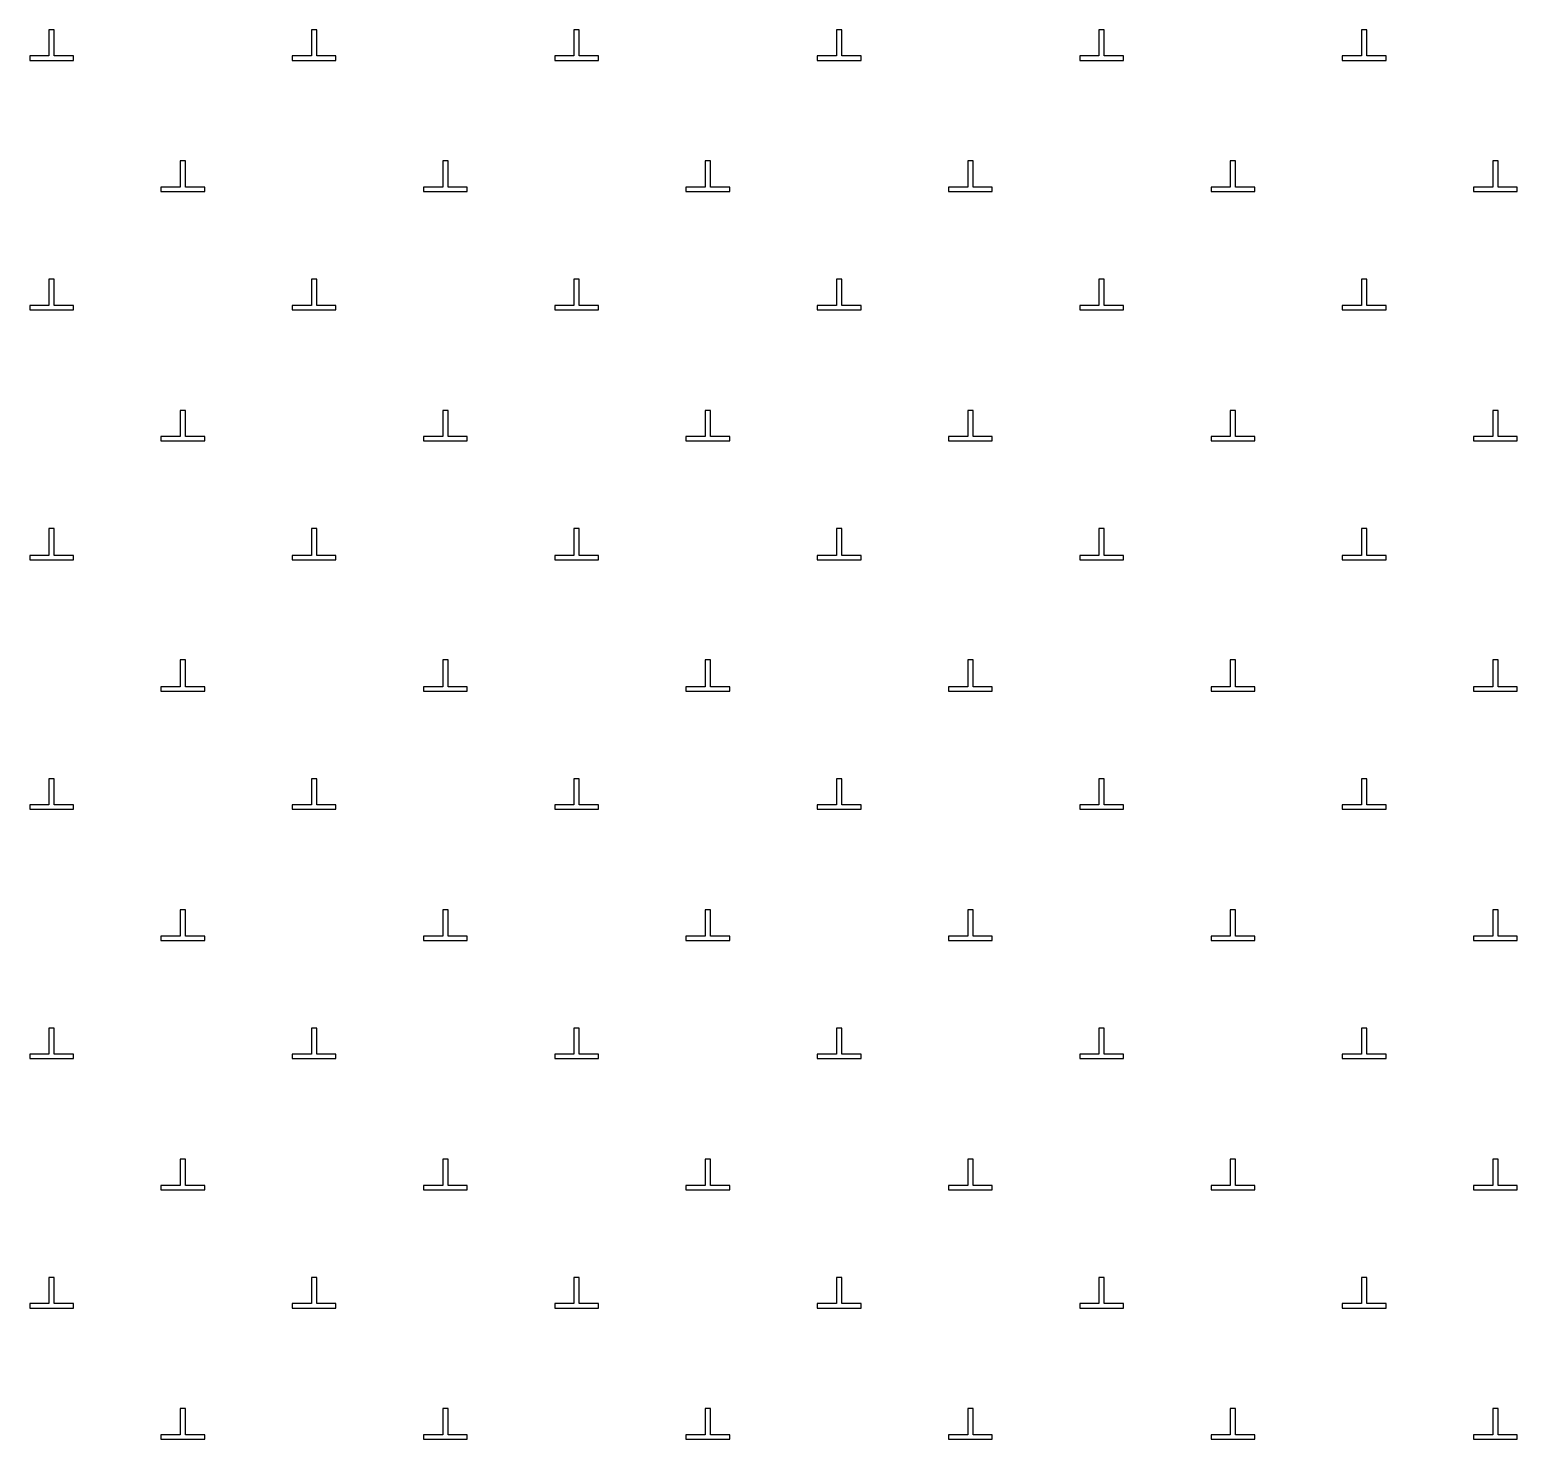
# Model space of a CAD drawing. Extents: x 550890 to 551618, y 1839259 to 1840146.
# Drawn here: x 551381.14 to 551398.14, y 1840005.78 to 1840021.89 of the extents above; entities that cross this region are included whole.
import ezdxf

# ---------------------------------------------------------------- set-up
doc = ezdxf.new("R2010")
doc.units = 0
doc.layers.add('Level 19', color=7, linetype='Continuous')

msp = doc.modelspace()

# ---------------------------------------------------------------- linework, layer by layer
at = {"layer": 'Level 19'}
for p, q in [((551381.42, 1840021.89), (551381.36, 1840021.89)), ((551381.36, 1840021.89), (551381.36, 1840021.59)), ((551381.42, 1840021.59), (551381.42, 1840021.89)), ((551384.42, 1840021.89), (551384.36, 1840021.89)), ((551384.36, 1840021.89), (551384.36, 1840021.59)), ((551384.42, 1840021.59), (551384.42, 1840021.89)), ((551387.42, 1840021.89), (551387.36, 1840021.89)), ((551387.36, 1840021.89), (551387.36, 1840021.59)), ((551387.42, 1840021.59), (551387.42, 1840021.89)), ((551390.42, 1840021.89), (551390.36, 1840021.89)), ((551390.36, 1840021.89), (551390.36, 1840021.59)), ((551390.42, 1840021.59), (551390.42, 1840021.89)), ((551393.42, 1840021.89), (551393.36, 1840021.89)), ((551393.36, 1840021.89), (551393.36, 1840021.59)), ((551393.42, 1840021.59), (551393.42, 1840021.89)), ((551396.42, 1840021.89), (551396.36, 1840021.89)), ((551396.36, 1840021.89), (551396.36, 1840021.59)), ((551396.42, 1840021.59), (551396.42, 1840021.89)), ((551381.36, 1840021.59), (551381.14, 1840021.59)), ((551381.14, 1840021.59), (551381.14, 1840021.54)), ((551381.14, 1840021.54), (551381.64, 1840021.54)), ((551381.64, 1840021.59), (551381.42, 1840021.59)), ((551381.64, 1840021.54), (551381.64, 1840021.59)), ((551384.36, 1840021.59), (551384.14, 1840021.59)), ((551384.14, 1840021.59), (551384.14, 1840021.54)), ((551384.14, 1840021.54), (551384.64, 1840021.54)), ((551384.64, 1840021.59), (551384.42, 1840021.59)), ((551384.64, 1840021.54), (551384.64, 1840021.59)), ((551387.36, 1840021.59), (551387.14, 1840021.59)), ((551387.14, 1840021.59), (551387.14, 1840021.54)), ((551387.14, 1840021.54), (551387.64, 1840021.54)), ((551387.64, 1840021.59), (551387.42, 1840021.59)), ((551387.64, 1840021.54), (551387.64, 1840021.59)), ((551390.36, 1840021.59), (551390.14, 1840021.59)), ((551390.14, 1840021.59), (551390.14, 1840021.54)), ((551390.14, 1840021.54), (551390.64, 1840021.54)), ((551390.64, 1840021.59), (551390.42, 1840021.59)), ((551390.64, 1840021.54), (551390.64, 1840021.59)), ((551393.36, 1840021.59), (551393.14, 1840021.59)), ((551393.14, 1840021.59), (551393.14, 1840021.54)), ((551393.14, 1840021.54), (551393.64, 1840021.54)), ((551393.64, 1840021.59), (551393.42, 1840021.59)), ((551393.64, 1840021.54), (551393.64, 1840021.59)), ((551396.36, 1840021.59), (551396.14, 1840021.59)), ((551396.14, 1840021.59), (551396.14, 1840021.54)), ((551396.14, 1840021.54), (551396.64, 1840021.54)), ((551396.64, 1840021.59), (551396.42, 1840021.59)), ((551396.64, 1840021.54), (551396.64, 1840021.59)), ((551382.92, 1840020.39), (551382.86, 1840020.39)), ((551382.86, 1840020.39), (551382.86, 1840020.09)), ((551382.92, 1840020.09), (551382.92, 1840020.39)), ((551385.92, 1840020.39), (551385.86, 1840020.39)), ((551385.86, 1840020.39), (551385.86, 1840020.09)), ((551385.92, 1840020.09), (551385.92, 1840020.39)), ((551388.92, 1840020.39), (551388.86, 1840020.39)), ((551388.86, 1840020.39), (551388.86, 1840020.09)), ((551388.92, 1840020.09), (551388.92, 1840020.39)), ((551391.92, 1840020.39), (551391.86, 1840020.39)), ((551391.86, 1840020.39), (551391.86, 1840020.09)), ((551391.92, 1840020.09), (551391.92, 1840020.39)), ((551394.92, 1840020.39), (551394.86, 1840020.39)), ((551394.86, 1840020.39), (551394.86, 1840020.09)), ((551394.92, 1840020.09), (551394.92, 1840020.39)), ((551397.92, 1840020.39), (551397.86, 1840020.39)), ((551397.86, 1840020.39), (551397.86, 1840020.09)), ((551397.92, 1840020.09), (551397.92, 1840020.39)), ((551382.86, 1840020.09), (551382.64, 1840020.09)), ((551382.64, 1840020.09), (551382.64, 1840020.04)), ((551382.64, 1840020.04), (551383.14, 1840020.04)), ((551383.14, 1840020.09), (551382.92, 1840020.09)), ((551383.14, 1840020.04), (551383.14, 1840020.09)), ((551385.86, 1840020.09), (551385.64, 1840020.09)), ((551385.64, 1840020.09), (551385.64, 1840020.04)), ((551385.64, 1840020.04), (551386.14, 1840020.04)), ((551386.14, 1840020.09), (551385.92, 1840020.09)), ((551386.14, 1840020.04), (551386.14, 1840020.09)), ((551388.86, 1840020.09), (551388.64, 1840020.09)), ((551388.64, 1840020.09), (551388.64, 1840020.04)), ((551388.64, 1840020.04), (551389.14, 1840020.04)), ((551389.14, 1840020.09), (551388.92, 1840020.09)), ((551389.14, 1840020.04), (551389.14, 1840020.09)), ((551391.86, 1840020.09), (551391.64, 1840020.09)), ((551391.64, 1840020.09), (551391.64, 1840020.04)), ((551391.64, 1840020.04), (551392.14, 1840020.04)), ((551392.14, 1840020.09), (551391.92, 1840020.09)), ((551392.14, 1840020.04), (551392.14, 1840020.09)), ((551394.86, 1840020.09), (551394.64, 1840020.09)), ((551394.64, 1840020.09), (551394.64, 1840020.04)), ((551394.64, 1840020.04), (551395.14, 1840020.04)), ((551395.14, 1840020.09), (551394.92, 1840020.09)), ((551395.14, 1840020.04), (551395.14, 1840020.09)), ((551397.86, 1840020.09), (551397.64, 1840020.09)), ((551397.64, 1840020.09), (551397.64, 1840020.04)), ((551397.64, 1840020.04), (551398.14, 1840020.04)), ((551398.14, 1840020.09), (551397.92, 1840020.09)), ((551398.14, 1840020.04), (551398.14, 1840020.09)), ((551381.42, 1840019.04), (551381.36, 1840019.04)), ((551381.36, 1840019.04), (551381.36, 1840018.74)), ((551381.42, 1840018.74), (551381.42, 1840019.04)), ((551384.42, 1840019.04), (551384.36, 1840019.04)), ((551384.36, 1840019.04), (551384.36, 1840018.74)), ((551384.42, 1840018.74), (551384.42, 1840019.04)), ((551387.42, 1840019.04), (551387.36, 1840019.04)), ((551387.36, 1840019.04), (551387.36, 1840018.74)), ((551387.42, 1840018.74), (551387.42, 1840019.04)), ((551390.42, 1840019.04), (551390.36, 1840019.04)), ((551390.36, 1840019.04), (551390.36, 1840018.74)), ((551390.42, 1840018.74), (551390.42, 1840019.04)), ((551393.42, 1840019.04), (551393.36, 1840019.04)), ((551393.36, 1840019.04), (551393.36, 1840018.74)), ((551393.42, 1840018.74), (551393.42, 1840019.04)), ((551396.42, 1840019.04), (551396.36, 1840019.04)), ((551396.36, 1840019.04), (551396.36, 1840018.74)), ((551396.42, 1840018.74), (551396.42, 1840019.04)), ((551381.36, 1840018.74), (551381.14, 1840018.74)), ((551381.14, 1840018.74), (551381.14, 1840018.69)), ((551381.14, 1840018.69), (551381.64, 1840018.69)), ((551381.64, 1840018.74), (551381.42, 1840018.74)), ((551381.64, 1840018.69), (551381.64, 1840018.74)), ((551384.36, 1840018.74), (551384.14, 1840018.74)), ((551384.14, 1840018.74), (551384.14, 1840018.69)), ((551384.14, 1840018.69), (551384.64, 1840018.69)), ((551384.64, 1840018.74), (551384.42, 1840018.74)), ((551384.64, 1840018.69), (551384.64, 1840018.74)), ((551387.36, 1840018.74), (551387.14, 1840018.74)), ((551387.14, 1840018.74), (551387.14, 1840018.69)), ((551387.14, 1840018.69), (551387.64, 1840018.69)), ((551387.64, 1840018.74), (551387.42, 1840018.74)), ((551387.64, 1840018.69), (551387.64, 1840018.74)), ((551390.36, 1840018.74), (551390.14, 1840018.74)), ((551390.14, 1840018.74), (551390.14, 1840018.69)), ((551390.14, 1840018.69), (551390.64, 1840018.69)), ((551390.64, 1840018.74), (551390.42, 1840018.74)), ((551390.64, 1840018.69), (551390.64, 1840018.74)), ((551393.36, 1840018.74), (551393.14, 1840018.74)), ((551393.14, 1840018.74), (551393.14, 1840018.69)), ((551393.14, 1840018.69), (551393.64, 1840018.69)), ((551393.64, 1840018.74), (551393.42, 1840018.74)), ((551393.64, 1840018.69), (551393.64, 1840018.74)), ((551396.36, 1840018.74), (551396.14, 1840018.74)), ((551396.14, 1840018.74), (551396.14, 1840018.69)), ((551396.14, 1840018.69), (551396.64, 1840018.69)), ((551396.64, 1840018.74), (551396.42, 1840018.74)), ((551396.64, 1840018.69), (551396.64, 1840018.74)), ((551382.92, 1840017.54), (551382.86, 1840017.54)), ((551382.86, 1840017.54), (551382.86, 1840017.24)), ((551382.92, 1840017.24), (551382.92, 1840017.54)), ((551385.92, 1840017.54), (551385.86, 1840017.54)), ((551385.86, 1840017.54), (551385.86, 1840017.24)), ((551385.92, 1840017.24), (551385.92, 1840017.54)), ((551388.92, 1840017.54), (551388.86, 1840017.54)), ((551388.86, 1840017.54), (551388.86, 1840017.24)), ((551388.92, 1840017.24), (551388.92, 1840017.54)), ((551391.92, 1840017.54), (551391.86, 1840017.54)), ((551391.86, 1840017.54), (551391.86, 1840017.24)), ((551391.92, 1840017.24), (551391.92, 1840017.54)), ((551394.92, 1840017.54), (551394.86, 1840017.54)), ((551394.86, 1840017.54), (551394.86, 1840017.24)), ((551394.92, 1840017.24), (551394.92, 1840017.54)), ((551397.92, 1840017.54), (551397.86, 1840017.54)), ((551397.86, 1840017.54), (551397.86, 1840017.24)), ((551397.92, 1840017.24), (551397.92, 1840017.54)), ((551382.86, 1840017.24), (551382.64, 1840017.24)), ((551382.64, 1840017.24), (551382.64, 1840017.19)), ((551382.64, 1840017.19), (551383.14, 1840017.19)), ((551383.14, 1840017.24), (551382.92, 1840017.24)), ((551383.14, 1840017.19), (551383.14, 1840017.24)), ((551385.86, 1840017.24), (551385.64, 1840017.24)), ((551385.64, 1840017.24), (551385.64, 1840017.19)), ((551385.64, 1840017.19), (551386.14, 1840017.19)), ((551386.14, 1840017.24), (551385.92, 1840017.24)), ((551386.14, 1840017.19), (551386.14, 1840017.24)), ((551388.86, 1840017.24), (551388.64, 1840017.24)), ((551388.64, 1840017.24), (551388.64, 1840017.19)), ((551388.64, 1840017.19), (551389.14, 1840017.19)), ((551389.14, 1840017.24), (551388.92, 1840017.24)), ((551389.14, 1840017.19), (551389.14, 1840017.24)), ((551391.86, 1840017.24), (551391.64, 1840017.24)), ((551391.64, 1840017.24), (551391.64, 1840017.19)), ((551391.64, 1840017.19), (551392.14, 1840017.19)), ((551392.14, 1840017.24), (551391.92, 1840017.24)), ((551392.14, 1840017.19), (551392.14, 1840017.24)), ((551394.86, 1840017.24), (551394.64, 1840017.24)), ((551394.64, 1840017.24), (551394.64, 1840017.19)), ((551394.64, 1840017.19), (551395.14, 1840017.19)), ((551395.14, 1840017.24), (551394.92, 1840017.24)), ((551395.14, 1840017.19), (551395.14, 1840017.24)), ((551397.86, 1840017.24), (551397.64, 1840017.24)), ((551397.64, 1840017.24), (551397.64, 1840017.19)), ((551397.64, 1840017.19), (551398.14, 1840017.19)), ((551398.14, 1840017.24), (551397.92, 1840017.24)), ((551398.14, 1840017.19), (551398.14, 1840017.24)), ((551381.42, 1840016.19), (551381.36, 1840016.19)), ((551381.36, 1840016.19), (551381.36, 1840015.88)), ((551381.42, 1840015.88), (551381.42, 1840016.19)), ((551384.42, 1840016.19), (551384.36, 1840016.19)), ((551384.36, 1840016.19), (551384.36, 1840015.88)), ((551384.42, 1840015.88), (551384.42, 1840016.19)), ((551387.42, 1840016.19), (551387.36, 1840016.19)), ((551387.36, 1840016.19), (551387.36, 1840015.88)), ((551387.42, 1840015.88), (551387.42, 1840016.19)), ((551390.42, 1840016.19), (551390.36, 1840016.19)), ((551390.36, 1840016.19), (551390.36, 1840015.88)), ((551390.42, 1840015.88), (551390.42, 1840016.19)), ((551393.42, 1840016.19), (551393.36, 1840016.19)), ((551393.36, 1840016.19), (551393.36, 1840015.88)), ((551393.42, 1840015.88), (551393.42, 1840016.19)), ((551396.42, 1840016.19), (551396.36, 1840016.19)), ((551396.36, 1840016.19), (551396.36, 1840015.88)), ((551396.42, 1840015.88), (551396.42, 1840016.19)), ((551381.36, 1840015.88), (551381.14, 1840015.88)), ((551381.14, 1840015.88), (551381.14, 1840015.83)), ((551381.14, 1840015.83), (551381.64, 1840015.83)), ((551381.64, 1840015.88), (551381.42, 1840015.88)), ((551381.64, 1840015.83), (551381.64, 1840015.88)), ((551384.36, 1840015.88), (551384.14, 1840015.88)), ((551384.14, 1840015.88), (551384.14, 1840015.83)), ((551384.14, 1840015.83), (551384.64, 1840015.83)), ((551384.64, 1840015.88), (551384.42, 1840015.88)), ((551384.64, 1840015.83), (551384.64, 1840015.88)), ((551387.36, 1840015.88), (551387.14, 1840015.88)), ((551387.14, 1840015.88), (551387.14, 1840015.83)), ((551387.14, 1840015.83), (551387.64, 1840015.83)), ((551387.64, 1840015.88), (551387.42, 1840015.88)), ((551387.64, 1840015.83), (551387.64, 1840015.88)), ((551390.36, 1840015.88), (551390.14, 1840015.88)), ((551390.14, 1840015.88), (551390.14, 1840015.83)), ((551390.14, 1840015.83), (551390.64, 1840015.83)), ((551390.64, 1840015.88), (551390.42, 1840015.88)), ((551390.64, 1840015.83), (551390.64, 1840015.88)), ((551393.36, 1840015.88), (551393.14, 1840015.88)), ((551393.14, 1840015.88), (551393.14, 1840015.83)), ((551393.14, 1840015.83), (551393.64, 1840015.83)), ((551393.64, 1840015.88), (551393.42, 1840015.88)), ((551393.64, 1840015.83), (551393.64, 1840015.88)), ((551396.36, 1840015.88), (551396.14, 1840015.88)), ((551396.14, 1840015.88), (551396.14, 1840015.83)), ((551396.14, 1840015.83), (551396.64, 1840015.83)), ((551396.64, 1840015.88), (551396.42, 1840015.88)), ((551396.64, 1840015.83), (551396.64, 1840015.88)), ((551382.92, 1840014.69), (551382.86, 1840014.69)), ((551382.86, 1840014.69), (551382.86, 1840014.38)), ((551382.92, 1840014.38), (551382.92, 1840014.69)), ((551385.92, 1840014.69), (551385.86, 1840014.69)), ((551385.86, 1840014.69), (551385.86, 1840014.38)), ((551385.92, 1840014.38), (551385.92, 1840014.69)), ((551388.92, 1840014.69), (551388.86, 1840014.69)), ((551388.86, 1840014.69), (551388.86, 1840014.38)), ((551388.92, 1840014.38), (551388.92, 1840014.69)), ((551391.92, 1840014.69), (551391.86, 1840014.69)), ((551391.86, 1840014.69), (551391.86, 1840014.38)), ((551391.92, 1840014.38), (551391.92, 1840014.69)), ((551394.92, 1840014.69), (551394.86, 1840014.69)), ((551394.86, 1840014.69), (551394.86, 1840014.38)), ((551394.92, 1840014.38), (551394.92, 1840014.69)), ((551397.92, 1840014.69), (551397.86, 1840014.69)), ((551397.86, 1840014.69), (551397.86, 1840014.38)), ((551397.92, 1840014.38), (551397.92, 1840014.69)), ((551382.86, 1840014.38), (551382.64, 1840014.38)), ((551382.64, 1840014.38), (551382.64, 1840014.33)), ((551383.14, 1840014.38), (551382.92, 1840014.38)), ((551383.14, 1840014.33), (551383.14, 1840014.38)), ((551385.86, 1840014.38), (551385.64, 1840014.38)), ((551385.64, 1840014.38), (551385.64, 1840014.33)), ((551386.14, 1840014.38), (551385.92, 1840014.38)), ((551386.14, 1840014.33), (551386.14, 1840014.38)), ((551388.86, 1840014.38), (551388.64, 1840014.38)), ((551388.64, 1840014.38), (551388.64, 1840014.33)), ((551389.14, 1840014.38), (551388.92, 1840014.38)), ((551389.14, 1840014.33), (551389.14, 1840014.38)), ((551391.86, 1840014.38), (551391.64, 1840014.38)), ((551391.64, 1840014.38), (551391.64, 1840014.33)), ((551392.14, 1840014.38), (551391.92, 1840014.38)), ((551392.14, 1840014.33), (551392.14, 1840014.38)), ((551394.86, 1840014.38), (551394.64, 1840014.38)), ((551394.64, 1840014.38), (551394.64, 1840014.33)), ((551395.14, 1840014.38), (551394.92, 1840014.38)), ((551395.14, 1840014.33), (551395.14, 1840014.38)), ((551397.86, 1840014.38), (551397.64, 1840014.38)), ((551397.64, 1840014.38), (551397.64, 1840014.33)), ((551398.14, 1840014.38), (551397.92, 1840014.38)), ((551398.14, 1840014.33), (551398.14, 1840014.38)), ((551382.64, 1840014.33), (551383.14, 1840014.33)), ((551385.64, 1840014.33), (551386.14, 1840014.33)), ((551388.64, 1840014.33), (551389.14, 1840014.33)), ((551391.64, 1840014.33), (551392.14, 1840014.33)), ((551394.64, 1840014.33), (551395.14, 1840014.33)), ((551397.64, 1840014.33), (551398.14, 1840014.33)), ((551381.42, 1840013.33), (551381.36, 1840013.33)), ((551381.36, 1840013.33), (551381.36, 1840013.03)), ((551381.42, 1840013.03), (551381.42, 1840013.33)), ((551384.42, 1840013.33), (551384.36, 1840013.33)), ((551384.36, 1840013.33), (551384.36, 1840013.03)), ((551384.42, 1840013.03), (551384.42, 1840013.33)), ((551387.42, 1840013.33), (551387.36, 1840013.33)), ((551387.36, 1840013.33), (551387.36, 1840013.03)), ((551387.42, 1840013.03), (551387.42, 1840013.33)), ((551390.42, 1840013.33), (551390.36, 1840013.33)), ((551390.36, 1840013.33), (551390.36, 1840013.03)), ((551390.42, 1840013.03), (551390.42, 1840013.33)), ((551393.42, 1840013.33), (551393.36, 1840013.33)), ((551393.36, 1840013.33), (551393.36, 1840013.03)), ((551393.42, 1840013.03), (551393.42, 1840013.33)), ((551396.42, 1840013.33), (551396.36, 1840013.33)), ((551396.36, 1840013.33), (551396.36, 1840013.03)), ((551396.42, 1840013.03), (551396.42, 1840013.33)), ((551381.36, 1840013.03), (551381.14, 1840013.03)), ((551381.14, 1840013.03), (551381.14, 1840012.98)), ((551381.64, 1840013.03), (551381.42, 1840013.03)), ((551381.64, 1840012.98), (551381.64, 1840013.03)), ((551384.36, 1840013.03), (551384.14, 1840013.03)), ((551384.14, 1840013.03), (551384.14, 1840012.98)), ((551384.64, 1840013.03), (551384.42, 1840013.03)), ((551384.64, 1840012.98), (551384.64, 1840013.03)), ((551387.36, 1840013.03), (551387.14, 1840013.03)), ((551387.14, 1840013.03), (551387.14, 1840012.98)), ((551387.64, 1840013.03), (551387.42, 1840013.03)), ((551387.64, 1840012.98), (551387.64, 1840013.03)), ((551390.36, 1840013.03), (551390.14, 1840013.03)), ((551390.14, 1840013.03), (551390.14, 1840012.98)), ((551390.64, 1840013.03), (551390.42, 1840013.03)), ((551390.64, 1840012.98), (551390.64, 1840013.03)), ((551393.36, 1840013.03), (551393.14, 1840013.03)), ((551393.14, 1840013.03), (551393.14, 1840012.98)), ((551393.64, 1840013.03), (551393.42, 1840013.03)), ((551393.64, 1840012.98), (551393.64, 1840013.03)), ((551396.36, 1840013.03), (551396.14, 1840013.03)), ((551396.14, 1840013.03), (551396.14, 1840012.98)), ((551396.64, 1840013.03), (551396.42, 1840013.03)), ((551396.64, 1840012.98), (551396.64, 1840013.03)), ((551381.14, 1840012.98), (551381.64, 1840012.98)), ((551384.14, 1840012.98), (551384.64, 1840012.98)), ((551387.14, 1840012.98), (551387.64, 1840012.98)), ((551390.14, 1840012.98), (551390.64, 1840012.98)), ((551393.14, 1840012.98), (551393.64, 1840012.98)), ((551396.14, 1840012.98), (551396.64, 1840012.98)), ((551382.92, 1840011.83), (551382.86, 1840011.83)), ((551382.86, 1840011.83), (551382.86, 1840011.53)), ((551382.92, 1840011.53), (551382.92, 1840011.83)), ((551385.92, 1840011.83), (551385.86, 1840011.83)), ((551385.86, 1840011.83), (551385.86, 1840011.53)), ((551385.92, 1840011.53), (551385.92, 1840011.83)), ((551388.92, 1840011.83), (551388.86, 1840011.83)), ((551388.86, 1840011.83), (551388.86, 1840011.53)), ((551388.92, 1840011.53), (551388.92, 1840011.83)), ((551391.92, 1840011.83), (551391.86, 1840011.83)), ((551391.86, 1840011.83), (551391.86, 1840011.53)), ((551391.92, 1840011.53), (551391.92, 1840011.83)), ((551394.92, 1840011.83), (551394.86, 1840011.83)), ((551394.86, 1840011.83), (551394.86, 1840011.53)), ((551394.92, 1840011.53), (551394.92, 1840011.83)), ((551397.92, 1840011.83), (551397.86, 1840011.83)), ((551397.86, 1840011.83), (551397.86, 1840011.53)), ((551397.92, 1840011.53), (551397.92, 1840011.83)), ((551382.86, 1840011.53), (551382.64, 1840011.53)), ((551382.64, 1840011.53), (551382.64, 1840011.48)), ((551383.14, 1840011.53), (551382.92, 1840011.53)), ((551383.14, 1840011.48), (551383.14, 1840011.53)), ((551385.86, 1840011.53), (551385.64, 1840011.53)), ((551385.64, 1840011.53), (551385.64, 1840011.48)), ((551386.14, 1840011.53), (551385.92, 1840011.53)), ((551386.14, 1840011.48), (551386.14, 1840011.53)), ((551388.86, 1840011.53), (551388.64, 1840011.53)), ((551388.64, 1840011.53), (551388.64, 1840011.48)), ((551389.14, 1840011.53), (551388.92, 1840011.53)), ((551389.14, 1840011.48), (551389.14, 1840011.53)), ((551391.86, 1840011.53), (551391.64, 1840011.53)), ((551391.64, 1840011.53), (551391.64, 1840011.48)), ((551392.14, 1840011.53), (551391.92, 1840011.53)), ((551392.14, 1840011.48), (551392.14, 1840011.53)), ((551394.86, 1840011.53), (551394.64, 1840011.53)), ((551394.64, 1840011.53), (551394.64, 1840011.48)), ((551395.14, 1840011.53), (551394.92, 1840011.53)), ((551395.14, 1840011.48), (551395.14, 1840011.53)), ((551397.86, 1840011.53), (551397.64, 1840011.53)), ((551397.64, 1840011.53), (551397.64, 1840011.48)), ((551398.14, 1840011.53), (551397.92, 1840011.53)), ((551398.14, 1840011.48), (551398.14, 1840011.53)), ((551382.64, 1840011.48), (551383.14, 1840011.48)), ((551385.64, 1840011.48), (551386.14, 1840011.48)), ((551388.64, 1840011.48), (551389.14, 1840011.48)), ((551391.64, 1840011.48), (551392.14, 1840011.48)), ((551394.64, 1840011.48), (551395.14, 1840011.48)), ((551397.64, 1840011.48), (551398.14, 1840011.48)), ((551381.42, 1840010.48), (551381.36, 1840010.48)), ((551381.36, 1840010.48), (551381.36, 1840010.18)), ((551381.42, 1840010.18), (551381.42, 1840010.48)), ((551384.42, 1840010.48), (551384.36, 1840010.48)), ((551384.36, 1840010.48), (551384.36, 1840010.18)), ((551384.42, 1840010.18), (551384.42, 1840010.48)), ((551387.42, 1840010.48), (551387.36, 1840010.48)), ((551387.36, 1840010.48), (551387.36, 1840010.18)), ((551387.42, 1840010.18), (551387.42, 1840010.48)), ((551390.42, 1840010.48), (551390.36, 1840010.48)), ((551390.36, 1840010.48), (551390.36, 1840010.18)), ((551390.42, 1840010.18), (551390.42, 1840010.48)), ((551393.42, 1840010.48), (551393.36, 1840010.48)), ((551393.36, 1840010.48), (551393.36, 1840010.18)), ((551393.42, 1840010.18), (551393.42, 1840010.48)), ((551396.42, 1840010.48), (551396.36, 1840010.48)), ((551396.36, 1840010.48), (551396.36, 1840010.18)), ((551396.42, 1840010.18), (551396.42, 1840010.48)), ((551381.36, 1840010.18), (551381.14, 1840010.18)), ((551381.14, 1840010.18), (551381.14, 1840010.13)), ((551381.14, 1840010.13), (551381.64, 1840010.13)), ((551381.64, 1840010.18), (551381.42, 1840010.18)), ((551381.64, 1840010.13), (551381.64, 1840010.18)), ((551384.36, 1840010.18), (551384.14, 1840010.18)), ((551384.14, 1840010.18), (551384.14, 1840010.13)), ((551384.14, 1840010.13), (551384.64, 1840010.13)), ((551384.64, 1840010.18), (551384.42, 1840010.18)), ((551384.64, 1840010.13), (551384.64, 1840010.18)), ((551387.36, 1840010.18), (551387.14, 1840010.18)), ((551387.14, 1840010.18), (551387.14, 1840010.13)), ((551387.14, 1840010.13), (551387.64, 1840010.13)), ((551387.64, 1840010.18), (551387.42, 1840010.18)), ((551387.64, 1840010.13), (551387.64, 1840010.18)), ((551390.36, 1840010.18), (551390.14, 1840010.18)), ((551390.14, 1840010.18), (551390.14, 1840010.13)), ((551390.14, 1840010.13), (551390.64, 1840010.13)), ((551390.64, 1840010.18), (551390.42, 1840010.18)), ((551390.64, 1840010.13), (551390.64, 1840010.18)), ((551393.36, 1840010.18), (551393.14, 1840010.18)), ((551393.14, 1840010.18), (551393.14, 1840010.13)), ((551393.14, 1840010.13), (551393.64, 1840010.13)), ((551393.64, 1840010.18), (551393.42, 1840010.18)), ((551393.64, 1840010.13), (551393.64, 1840010.18)), ((551396.36, 1840010.18), (551396.14, 1840010.18)), ((551396.14, 1840010.18), (551396.14, 1840010.13)), ((551396.14, 1840010.13), (551396.64, 1840010.13)), ((551396.64, 1840010.18), (551396.42, 1840010.18)), ((551396.64, 1840010.13), (551396.64, 1840010.18)), ((551382.92, 1840008.98), (551382.86, 1840008.98)), ((551382.86, 1840008.98), (551382.86, 1840008.68)), ((551382.92, 1840008.68), (551382.92, 1840008.98)), ((551385.92, 1840008.98), (551385.86, 1840008.98)), ((551385.86, 1840008.98), (551385.86, 1840008.68)), ((551385.92, 1840008.68), (551385.92, 1840008.98)), ((551388.92, 1840008.98), (551388.86, 1840008.98)), ((551388.86, 1840008.98), (551388.86, 1840008.68)), ((551388.92, 1840008.68), (551388.92, 1840008.98)), ((551391.92, 1840008.98), (551391.86, 1840008.98)), ((551391.86, 1840008.98), (551391.86, 1840008.68)), ((551391.92, 1840008.68), (551391.92, 1840008.98)), ((551394.92, 1840008.98), (551394.86, 1840008.98)), ((551394.86, 1840008.98), (551394.86, 1840008.68)), ((551394.92, 1840008.68), (551394.92, 1840008.98)), ((551397.92, 1840008.98), (551397.86, 1840008.98)), ((551397.86, 1840008.98), (551397.86, 1840008.68)), ((551397.92, 1840008.68), (551397.92, 1840008.98)), ((551382.86, 1840008.68), (551382.64, 1840008.68)), ((551382.64, 1840008.68), (551382.64, 1840008.63)), ((551382.64, 1840008.63), (551383.14, 1840008.63)), ((551383.14, 1840008.68), (551382.92, 1840008.68)), ((551383.14, 1840008.63), (551383.14, 1840008.68)), ((551385.86, 1840008.68), (551385.64, 1840008.68)), ((551385.64, 1840008.68), (551385.64, 1840008.63)), ((551385.64, 1840008.63), (551386.14, 1840008.63)), ((551386.14, 1840008.68), (551385.92, 1840008.68)), ((551386.14, 1840008.63), (551386.14, 1840008.68)), ((551388.86, 1840008.68), (551388.64, 1840008.68)), ((551388.64, 1840008.68), (551388.64, 1840008.63)), ((551388.64, 1840008.63), (551389.14, 1840008.63)), ((551389.14, 1840008.68), (551388.92, 1840008.68)), ((551389.14, 1840008.63), (551389.14, 1840008.68)), ((551391.86, 1840008.68), (551391.64, 1840008.68)), ((551391.64, 1840008.68), (551391.64, 1840008.63)), ((551391.64, 1840008.63), (551392.14, 1840008.63)), ((551392.14, 1840008.68), (551391.92, 1840008.68)), ((551392.14, 1840008.63), (551392.14, 1840008.68)), ((551394.86, 1840008.68), (551394.64, 1840008.68)), ((551394.64, 1840008.68), (551394.64, 1840008.63)), ((551394.64, 1840008.63), (551395.14, 1840008.63)), ((551395.14, 1840008.68), (551394.92, 1840008.68)), ((551395.14, 1840008.63), (551395.14, 1840008.68)), ((551397.86, 1840008.68), (551397.64, 1840008.68)), ((551397.64, 1840008.68), (551397.64, 1840008.63)), ((551397.64, 1840008.63), (551398.14, 1840008.63)), ((551398.14, 1840008.68), (551397.92, 1840008.68)), ((551398.14, 1840008.63), (551398.14, 1840008.68)), ((551381.42, 1840007.63), (551381.36, 1840007.63)), ((551381.36, 1840007.63), (551381.36, 1840007.33)), ((551381.42, 1840007.33), (551381.42, 1840007.63)), ((551384.42, 1840007.63), (551384.36, 1840007.63)), ((551384.36, 1840007.63), (551384.36, 1840007.33)), ((551384.42, 1840007.33), (551384.42, 1840007.63)), ((551387.42, 1840007.63), (551387.36, 1840007.63)), ((551387.36, 1840007.63), (551387.36, 1840007.33)), ((551387.42, 1840007.33), (551387.42, 1840007.63)), ((551390.42, 1840007.63), (551390.36, 1840007.63)), ((551390.36, 1840007.63), (551390.36, 1840007.33)), ((551390.42, 1840007.33), (551390.42, 1840007.63)), ((551393.42, 1840007.63), (551393.36, 1840007.63)), ((551393.36, 1840007.63), (551393.36, 1840007.33)), ((551393.42, 1840007.33), (551393.42, 1840007.63)), ((551396.42, 1840007.63), (551396.36, 1840007.63)), ((551396.36, 1840007.63), (551396.36, 1840007.33)), ((551396.42, 1840007.33), (551396.42, 1840007.63)), ((551381.36, 1840007.33), (551381.14, 1840007.33)), ((551381.14, 1840007.33), (551381.14, 1840007.28)), ((551381.14, 1840007.28), (551381.64, 1840007.28)), ((551381.64, 1840007.33), (551381.42, 1840007.33)), ((551381.64, 1840007.28), (551381.64, 1840007.33)), ((551384.36, 1840007.33), (551384.14, 1840007.33)), ((551384.14, 1840007.33), (551384.14, 1840007.28)), ((551384.14, 1840007.28), (551384.64, 1840007.28)), ((551384.64, 1840007.33), (551384.42, 1840007.33)), ((551384.64, 1840007.28), (551384.64, 1840007.33)), ((551387.36, 1840007.33), (551387.14, 1840007.33)), ((551387.14, 1840007.33), (551387.14, 1840007.28)), ((551387.14, 1840007.28), (551387.64, 1840007.28)), ((551387.64, 1840007.33), (551387.42, 1840007.33)), ((551387.64, 1840007.28), (551387.64, 1840007.33)), ((551390.36, 1840007.33), (551390.14, 1840007.33)), ((551390.14, 1840007.33), (551390.14, 1840007.28)), ((551390.14, 1840007.28), (551390.64, 1840007.28)), ((551390.64, 1840007.33), (551390.42, 1840007.33)), ((551390.64, 1840007.28), (551390.64, 1840007.33)), ((551393.36, 1840007.33), (551393.14, 1840007.33)), ((551393.14, 1840007.33), (551393.14, 1840007.28)), ((551393.14, 1840007.28), (551393.64, 1840007.28)), ((551393.64, 1840007.33), (551393.42, 1840007.33)), ((551393.64, 1840007.28), (551393.64, 1840007.33)), ((551396.36, 1840007.33), (551396.14, 1840007.33)), ((551396.14, 1840007.33), (551396.14, 1840007.28)), ((551396.14, 1840007.28), (551396.64, 1840007.28)), ((551396.64, 1840007.33), (551396.42, 1840007.33)), ((551396.64, 1840007.28), (551396.64, 1840007.33)), ((551382.92, 1840006.13), (551382.86, 1840006.13)), ((551382.86, 1840006.13), (551382.86, 1840005.83)), ((551382.92, 1840005.83), (551382.92, 1840006.13)), ((551385.92, 1840006.13), (551385.86, 1840006.13)), ((551385.86, 1840006.13), (551385.86, 1840005.83)), ((551385.92, 1840005.83), (551385.92, 1840006.13)), ((551388.92, 1840006.13), (551388.86, 1840006.13)), ((551388.86, 1840006.13), (551388.86, 1840005.83)), ((551388.92, 1840005.83), (551388.92, 1840006.13)), ((551391.92, 1840006.13), (551391.86, 1840006.13)), ((551391.86, 1840006.13), (551391.86, 1840005.83)), ((551391.92, 1840005.83), (551391.92, 1840006.13)), ((551394.92, 1840006.13), (551394.86, 1840006.13)), ((551394.86, 1840006.13), (551394.86, 1840005.83)), ((551394.92, 1840005.83), (551394.92, 1840006.13)), ((551397.92, 1840006.13), (551397.86, 1840006.13)), ((551397.86, 1840006.13), (551397.86, 1840005.83)), ((551397.92, 1840005.83), (551397.92, 1840006.13)), ((551382.86, 1840005.83), (551382.64, 1840005.83)), ((551382.64, 1840005.83), (551382.64, 1840005.78)), ((551382.64, 1840005.78), (551383.14, 1840005.78)), ((551383.14, 1840005.83), (551382.92, 1840005.83)), ((551383.14, 1840005.78), (551383.14, 1840005.83)), ((551385.86, 1840005.83), (551385.64, 1840005.83)), ((551385.64, 1840005.83), (551385.64, 1840005.78)), ((551385.64, 1840005.78), (551386.14, 1840005.78)), ((551386.14, 1840005.83), (551385.92, 1840005.83)), ((551386.14, 1840005.78), (551386.14, 1840005.83)), ((551388.86, 1840005.83), (551388.64, 1840005.83)), ((551388.64, 1840005.83), (551388.64, 1840005.78)), ((551388.64, 1840005.78), (551389.14, 1840005.78)), ((551389.14, 1840005.83), (551388.92, 1840005.83)), ((551389.14, 1840005.78), (551389.14, 1840005.83)), ((551391.86, 1840005.83), (551391.64, 1840005.83)), ((551391.64, 1840005.83), (551391.64, 1840005.78)), ((551391.64, 1840005.78), (551392.14, 1840005.78)), ((551392.14, 1840005.83), (551391.92, 1840005.83)), ((551392.14, 1840005.78), (551392.14, 1840005.83)), ((551394.86, 1840005.83), (551394.64, 1840005.83)), ((551394.64, 1840005.83), (551394.64, 1840005.78)), ((551394.64, 1840005.78), (551395.14, 1840005.78)), ((551395.14, 1840005.83), (551394.92, 1840005.83)), ((551395.14, 1840005.78), (551395.14, 1840005.83)), ((551397.86, 1840005.83), (551397.64, 1840005.83)), ((551397.64, 1840005.83), (551397.64, 1840005.78)), ((551397.64, 1840005.78), (551398.14, 1840005.78)), ((551398.14, 1840005.83), (551397.92, 1840005.83)), ((551398.14, 1840005.78), (551398.14, 1840005.83))]:
    msp.add_line(p, q, dxfattribs=at)

doc.saveas('drawing.dxf')
